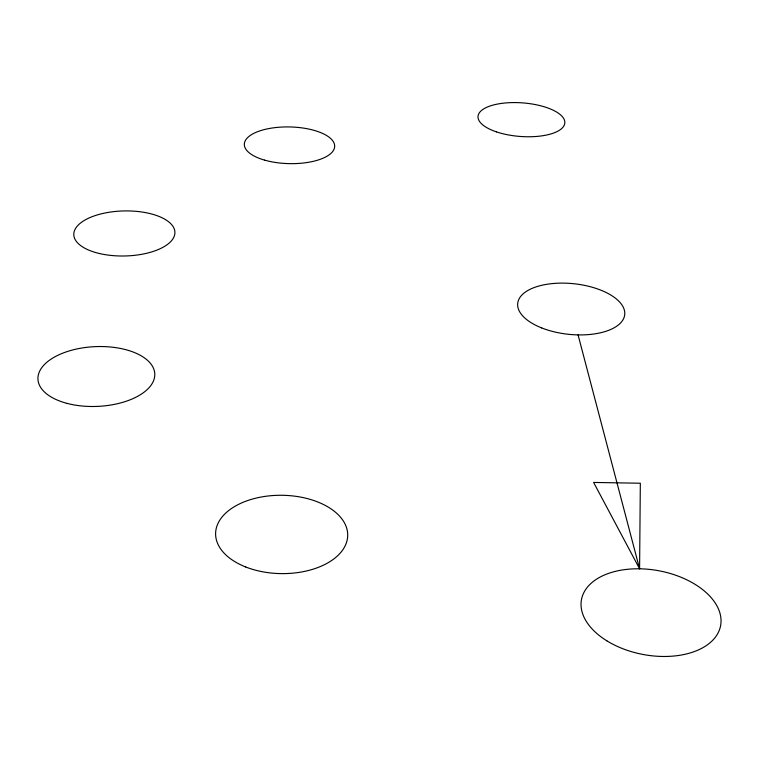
<?xml version="1.0" encoding="UTF-8"?>
<svg xmlns="http://www.w3.org/2000/svg" width="759" height="759" viewBox="0 0 759 759"><rect width="100%" height="100%" fill="white"/><g stroke="black" fill="none" stroke-linecap="round" stroke-linejoin="round"><path stroke-width="1.14" d="M639.59 568.785L640.33 483.227L593.614 482.439L639.59 568.785L578.064 334.88M606.83 640.814A70.777 42.599 10.6 0 0 720.168 627.57A70.777 42.599 10.6 0 0 626.118 569.449A70.777 42.599 10.6 0 0 606.83 640.814M245.736 566.992A66.052 39.164 0.8 0 0 347.622 537.04A66.052 39.164 0.8 0 0 251.627 499.289A66.052 39.164 0.8 0 0 245.736 566.992M67.086 403.39A58.471 29.895 -2.6 0 0 154.798 374.633A58.471 29.895 -2.6 0 0 67.219 351.559A58.471 29.895 -2.6 0 0 67.086 403.39M99.429 253.515A50.568 22.523 -1.3 0 0 174.912 232.368A50.568 22.523 -1.3 0 0 98.708 214.512A50.568 22.523 -1.3 0 0 99.429 253.515M264.682 160.149A45.198 18.349 1.3 0 0 334.605 147.218A45.198 18.349 1.3 0 0 269.198 128.508A45.198 18.349 1.3 0 0 264.682 160.149M496.414 131.867A43.529 16.831 4.3 0 0 564.668 123.916A43.529 16.831 4.3 0 0 503.179 103.196A43.529 16.831 4.3 0 0 496.414 131.867M541.622 327.897A53.804 25.427 6 0 0 624.685 314.89A53.804 25.427 6 0 0 547.324 284.217A53.804 25.427 6 0 0 541.622 327.897"/></g></svg>
